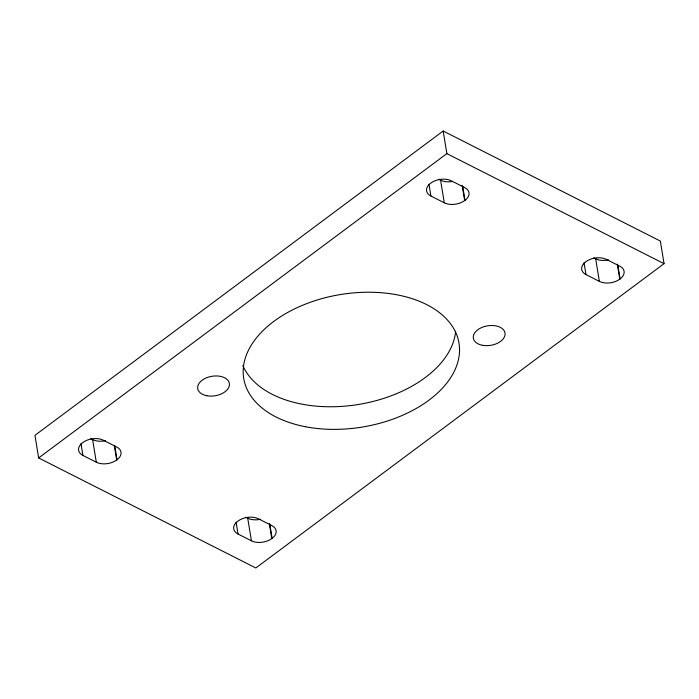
<?xml version="1.0" encoding="UTF-8"?>
<svg xmlns="http://www.w3.org/2000/svg" width="699" height="699" viewBox="0 0 699 699"><rect width="100%" height="100%" fill="white"/><g stroke="black" fill="none" stroke-linecap="round" stroke-linejoin="round"><path stroke-width="1.05" d="M443.166 131.019L34.95 435.337L38.655 457.941L255.834 567.981L664.05 263.663L660.345 241.059L443.166 131.019L446.871 153.623L664.05 263.663M38.655 457.941L446.871 153.623M116.698 459.968L117.021 459.732A14.539 8.947 -9.3 0 0 116.716 447.002L103.312 440.213A14.539 8.947 -9.3 0 0 82.928 442.458L82.604 442.694A14.539 8.947 -9.3 0 0 82.91 455.425L96.305 462.214A14.539 8.947 -9.3 0 0 116.698 459.968L114.4 445.971M464.669 200.561L464.992 200.325A14.539 8.947 -9.3 0 0 464.686 187.594L451.292 180.805A14.539 8.947 -9.3 0 0 430.899 183.051L430.584 183.287A14.539 8.947 -9.3 0 0 430.89 196.017L444.284 202.806A14.539 8.947 -9.3 0 0 464.669 200.561L462.205 185.488M271.797 538.562L272.121 538.317A14.539 8.947 -9.3 0 0 271.815 525.596L258.42 518.807A14.539 8.947 -9.3 0 0 238.036 521.043L237.712 521.288A14.539 8.947 -9.3 0 0 238.018 534.01L251.413 540.799A14.539 8.947 -9.3 0 0 271.797 538.562L269.333 523.49M619.777 279.154L620.092 278.91A14.539 8.947 -9.3 0 0 619.795 266.188L606.391 259.399A14.539 8.947 -9.3 0 0 586.007 261.636L585.683 261.88A14.539 8.947 -9.3 0 0 585.989 274.602L599.384 281.391A14.539 8.947 -9.3 0 0 619.777 279.154L617.304 264.082M438.666 179.224L440.58 180.193A14.539 8.947 -9.3 0 0 452.454 181.478M593.774 257.817L595.688 258.787A14.539 8.947 -9.3 0 0 608.619 259.853M90.695 438.631L92.609 439.601A14.539 8.947 -9.3 0 0 105.54 440.667M245.795 517.225L247.708 518.195A14.539 8.947 -9.3 0 0 260.64 519.261M617.802 264.921L620.092 278.91M595.688 258.787L599.384 281.391M584.049 262.763L585.989 274.602M462.703 186.327L464.992 200.325M440.58 180.193L444.284 202.806M428.95 184.169L430.89 196.017M269.831 524.329L272.121 538.317M247.708 518.195L251.413 540.799M236.079 522.17L238.018 534.01M114.723 445.735L117.021 459.732M92.609 439.601L96.305 462.214M80.97 443.585L82.91 455.425M455.643 331.317A109.07 67.156 -9.3 0 1 357.993 404.546A109.07 67.156 -9.3 0 1 242.841 365.525M305.542 426.748A109.07 67.156 -9.3 0 0 459.138 344.118A109.07 67.156 -9.3 0 0 289.377 311.544A109.07 67.156 -9.3 0 0 305.542 426.748M206.79 395.721A16.051 9.882 -9.3 0 0 229.394 383.568A16.051 9.882 -9.3 0 0 204.414 378.779A16.051 9.882 -9.3 0 0 206.79 395.721M482.432 345.289A16.051 9.882 -9.3 0 0 505.028 333.126A16.051 9.882 -9.3 0 0 480.047 328.338A16.051 9.882 -9.3 0 0 482.432 345.289"/></g></svg>
